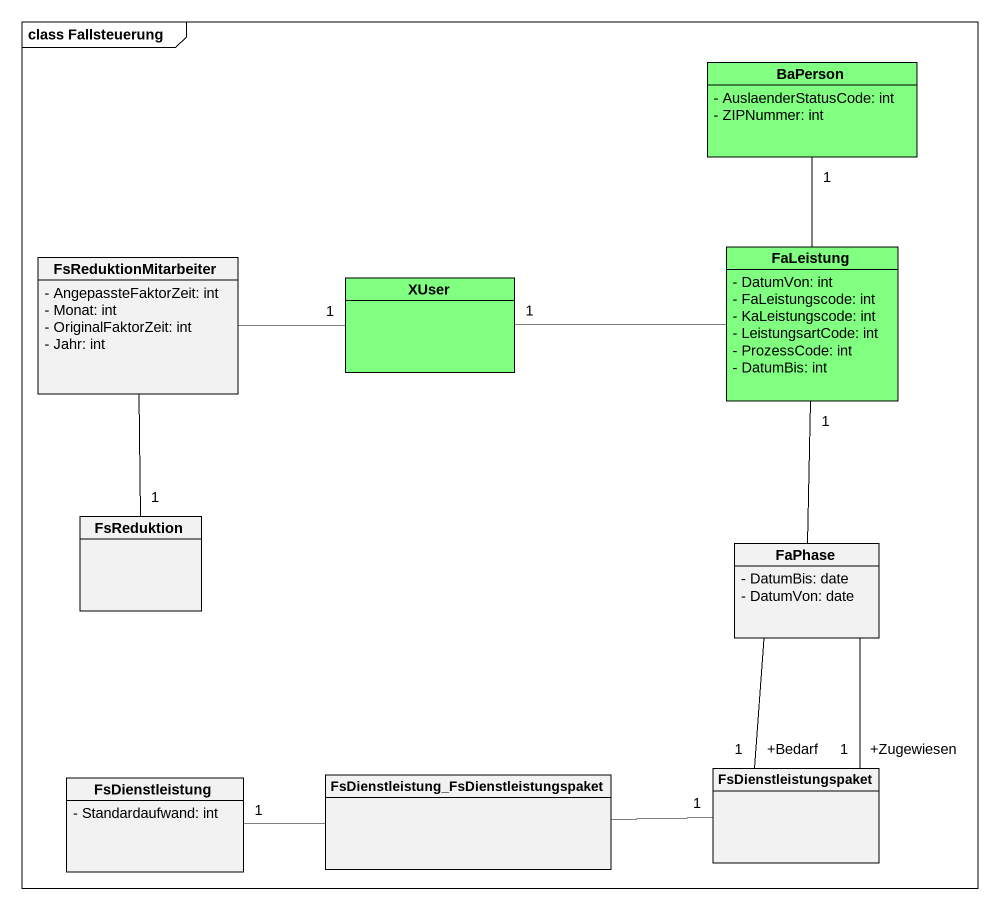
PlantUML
@startuml
mainframe class Fallsteuerung
hide circle
hide empty members
skinparam classAttributeIconSize 0
class BaPerson #80FF80 {
  - AuslaenderStatusCode: int
  - ZIPNummer: int
}
class FsReduktionMitarbeiter {
  - AngepassteFaktorZeit: int
  - Monat: int
  - OriginalFaktorZeit: int
  - Jahr: int
}
class XUser #80FF80
class FaLeistung #80FF80 {
  - DatumVon: int
  - FaLeistungscode: int
  - KaLeistungscode: int
  - LeistungsartCode: int
  - ProzessCode: int
  - DatumBis: int
}
class FsReduktion
class FaPhase {
  - DatumBis: date
  - DatumVon: date
}
class FsDienstleistung {
  - Standardaufwand: int
}
class "FsDienstleistung_FsDienstleistungspaket" as FsDienstleistung_2
class FsDienstleistungspaket
FsReduktionMitarbeiter -right- "1" XUser
FsReduktionMitarbeiter -- "1" FsReduktion
FaLeistung -up- "1" BaPerson
FaLeistung -left- "1" XUser
FaPhase -up- "1" FaLeistung
FaPhase -- "+Bedarf\n1" FsDienstleistungspaket
FaPhase -- "+Zugewiesen\n1" FsDienstleistungspaket
FsDienstleistung_2 -left- "1" FsDienstleistung
FsDienstleistung_2 -right- "1" FsDienstleistungspaket
@enduml
